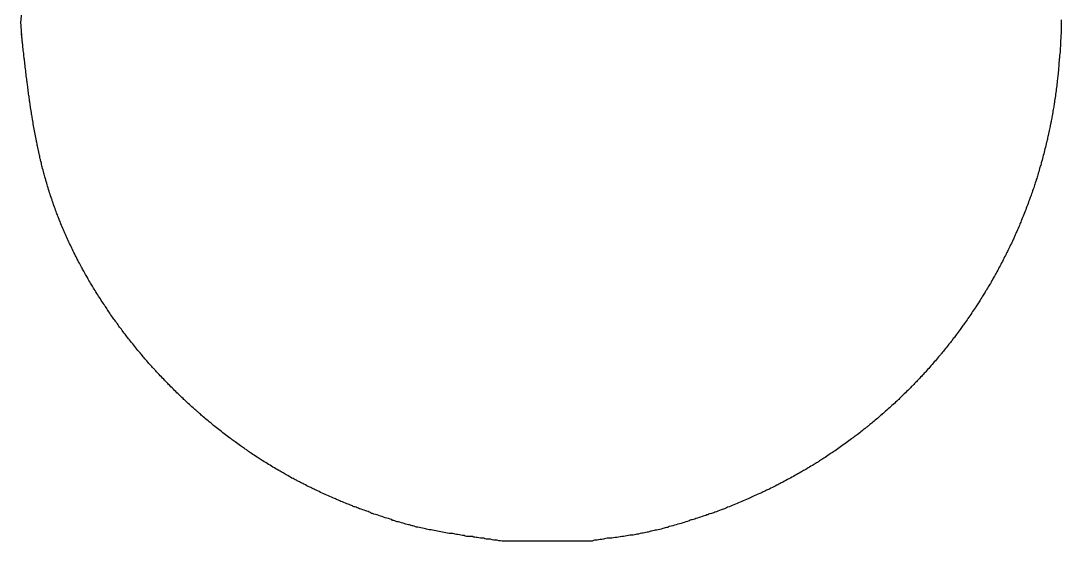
# Model space of a CAD drawing. Extents: x -49 to 228, y 26 to 250.
# Drawn here: x -42.536 to -39.543, y 30.905 to 32.403 of the extents above; entities that cross this region are included whole.
import ezdxf

# ---------------------------------------------------------------- set-up
doc = ezdxf.new("R2010")
doc.units = 0
doc.layers.add('Ebene_1', color=7, linetype='CONTINUOUS')

msp = doc.modelspace()

# ---------------------------------------------------------------- linework, layer by layer
at = {"layer": 'Ebene_1', "color": 1}
msp.add_line((-42.532988, 32.360945), (-42.535792, 32.399813), dxfattribs=at)
for points in [[(-42.535806, 32.399813), (-42.535012, 32.406163), (-42.534483, 32.412777), (-42.533689, 32.419233)], [(-39.543053, 32.400223), (-39.543064, 32.393873), (-39.54309, 32.387258), (-39.54313, 32.380908)], [(-39.543053, 32.406044), (-39.543048, 32.403398), (-39.543051, 32.402339), (-39.543053, 32.400223)], [(-42.532258, 32.351725), (-42.532787, 32.356487), (-42.533316, 32.36125), (-42.533581, 32.366012)], [(-42.531199, 32.341671), (-42.531464, 32.34511), (-42.531993, 32.348285), (-42.532258, 32.351725)], [(-39.543659, 32.361594), (-39.544188, 32.355244), (-39.544982, 32.348629), (-39.545247, 32.342279)], [(-39.54313, 32.380908), (-39.54317, 32.374558), (-39.543225, 32.367944), (-39.543659, 32.361594)], [(-42.529612, 32.327383), (-42.530141, 32.332146), (-42.53067, 32.336908), (-42.531199, 32.341671)], [(-42.527495, 32.308598), (-42.528289, 32.314948), (-42.528818, 32.321033), (-42.529612, 32.327383)], [(-39.545853, 32.321906), (-39.546117, 32.315556), (-39.546646, 32.309471), (-39.54744, 32.303121)], [(-39.545324, 32.336458), (-39.545382, 32.331696), (-39.545585, 32.326933), (-39.545853, 32.321906)], [(-39.545247, 32.342279), (-39.545302, 32.339633), (-39.545302, 32.33831), (-39.545324, 32.336458)], [(-42.525908, 32.29431), (-42.526437, 32.299073), (-42.526966, 32.303835), (-42.527495, 32.308598)], [(-42.525114, 32.288489), (-42.525334, 32.291135), (-42.525643, 32.292193), (-42.525908, 32.29431)], [(-39.54744, 32.303121), (-39.547969, 32.298358), (-39.548499, 32.293596), (-39.549028, 32.288833)], [(-42.522997, 32.269175), (-42.523791, 32.275789), (-42.52432, 32.282139), (-42.525114, 32.288489)], [(-42.520616, 32.24986), (-42.52141, 32.25621), (-42.522204, 32.262825), (-42.522997, 32.269175)], [(-39.550615, 32.264492), (-39.551144, 32.258142), (-39.551938, 32.252056), (-39.552732, 32.245971)], [(-39.549821, 32.278779), (-39.550086, 32.274017), (-39.550351, 32.269254), (-39.550615, 32.264492)], [(-39.549028, 32.288833), (-39.549292, 32.285394), (-39.549557, 32.282219), (-39.549821, 32.278779)], [(-42.518235, 32.230546), (-42.519029, 32.236896), (-42.519822, 32.24351), (-42.520616, 32.24986)], [(-39.552732, 32.245971), (-39.553261, 32.241208), (-39.55379, 32.236446), (-39.554319, 32.231683)], [(-42.517441, 32.224725), (-42.517671, 32.227371), (-42.51797, 32.228429), (-42.518235, 32.230546)], [(-42.515589, 32.210437), (-42.516118, 32.2152), (-42.516912, 32.219962), (-42.517441, 32.224725)], [(-42.513208, 32.191916), (-42.514001, 32.198002), (-42.514795, 32.204352), (-42.515589, 32.210437)], [(-39.55723, 32.206548), (-39.558024, 32.200198), (-39.559082, 32.193583), (-39.559876, 32.187233)], [(-39.554849, 32.225862), (-39.555642, 32.219512), (-39.556436, 32.212898), (-39.55723, 32.206548)], [(-39.554319, 32.231683), (-39.55452, 32.229037), (-39.554849, 32.227979), (-39.554849, 32.225862)], [(-42.511091, 32.177629), (-42.511885, 32.182391), (-42.512414, 32.187154), (-42.513208, 32.191916)], [(-42.509768, 32.167575), (-42.510297, 32.17075), (-42.510826, 32.174189), (-42.511091, 32.177629)], [(-39.559876, 32.187233), (-39.560669, 32.180883), (-39.561728, 32.174269), (-39.562707, 32.167919)], [(-42.507651, 32.153287), (-42.508445, 32.15805), (-42.508974, 32.162812), (-42.509768, 32.167575)], [(-42.504662, 32.134766), (-42.50572, 32.140852), (-42.506778, 32.147202), (-42.507651, 32.153287)], [(-39.565882, 32.148075), (-39.56694, 32.141989), (-39.567998, 32.135639), (-39.56911, 32.129554)], [(-39.5635, 32.162362), (-39.564294, 32.1576), (-39.565088, 32.152837), (-39.565882, 32.148075)], [(-39.562707, 32.167919), (-39.562971, 32.165273), (-39.563236, 32.164214), (-39.5635, 32.162362)], [(-42.50228, 32.120743), (-42.503074, 32.125506), (-42.503868, 32.130268), (-42.504662, 32.134766)], [(-42.501487, 32.115187), (-42.501751, 32.117833), (-42.502016, 32.118891), (-42.50228, 32.120743)], [(-42.4981, 32.096137), (-42.499158, 32.102487), (-42.500481, 32.108837), (-42.501487, 32.115187)], [(-39.571861, 32.115531), (-39.57239, 32.112356), (-39.573184, 32.108917), (-39.573713, 32.105742)], [(-39.56911, 32.129554), (-39.569903, 32.124792), (-39.570962, 32.120029), (-39.571861, 32.115531)], [(-42.494581, 32.077087), (-42.495904, 32.083437), (-42.496962, 32.089787), (-42.4981, 32.096137)], [(-39.576465, 32.091454), (-39.577788, 32.085369), (-39.579137, 32.079283), (-39.580513, 32.073198)], [(-39.573713, 32.105742), (-39.574507, 32.100979), (-39.575565, 32.096217), (-39.576465, 32.091454)], [(-42.49093, 32.058037), (-42.492253, 32.064387), (-42.493311, 32.070737), (-42.494581, 32.077087)], [(-42.489871, 32.052481), (-42.490136, 32.055127), (-42.490665, 32.056185), (-42.49093, 32.058037)], [(-42.487014, 32.038458), (-42.488072, 32.043221), (-42.488866, 32.047718), (-42.489871, 32.052481)], [(-39.585011, 32.053619), (-39.586599, 32.047269), (-39.588054, 32.040919), (-39.589641, 32.034569)], [(-39.583688, 32.059175), (-39.584217, 32.056529), (-39.584482, 32.055471), (-39.585011, 32.053619)], [(-39.580513, 32.073198), (-39.581571, 32.068435), (-39.58263, 32.063937), (-39.583688, 32.059175)], [(-42.483125, 32.020202), (-42.484447, 32.026287), (-42.48577, 32.032373), (-42.487014, 32.038458)], [(-39.589641, 32.034569), (-39.591229, 32.028219), (-39.592816, 32.021869), (-39.594457, 32.015783)], [(-42.479897, 32.006179), (-42.480955, 32.010941), (-42.482013, 32.015439), (-42.483125, 32.020202)], [(-42.477515, 31.996389), (-42.478309, 31.999564), (-42.479103, 32.003004), (-42.479897, 32.006179)], [(-42.474155, 31.982631), (-42.475214, 31.987129), (-42.476536, 31.991891), (-42.477515, 31.996389)], [(-39.59951, 31.996998), (-39.600039, 31.994352), (-39.600569, 31.993294), (-39.601098, 31.991442)], [(-39.594457, 32.015783), (-39.596044, 32.009433), (-39.59779, 32.003348), (-39.59951, 31.996998)], [(-42.469313, 31.964639), (-42.470901, 31.970725), (-42.472621, 31.976546), (-42.474155, 31.982631)], [(-42.46553, 31.950881), (-42.466853, 31.955379), (-42.468176, 31.960141), (-42.469313, 31.964639)], [(-39.60504, 31.977683), (-39.606627, 31.971598), (-39.60848, 31.965777), (-39.610305, 31.959692)], [(-39.601098, 31.991442), (-39.602421, 31.986679), (-39.603744, 31.982181), (-39.60504, 31.977683)], [(-42.463942, 31.945325), (-42.464471, 31.947971), (-42.465001, 31.949029), (-42.46553, 31.950881)], [(-42.458624, 31.926804), (-42.460476, 31.932889), (-42.462222, 31.939239), (-42.463942, 31.945325)], [(-39.617687, 31.936408), (-39.619275, 31.93191), (-39.620597, 31.927148), (-39.622132, 31.92265)], [(-39.614618, 31.945933), (-39.615676, 31.942758), (-39.616735, 31.939583), (-39.617687, 31.936408)], [(-39.610305, 31.959692), (-39.611628, 31.955194), (-39.613163, 31.950431), (-39.614618, 31.945933)], [(-42.452989, 31.908283), (-42.454841, 31.914368), (-42.456799, 31.920454), (-42.458624, 31.926804)], [(-42.446982, 31.890027), (-42.449099, 31.896112), (-42.451057, 31.902198), (-42.452989, 31.908283)], [(-39.628376, 31.904923), (-39.629964, 31.900425), (-39.631604, 31.895927), (-39.633245, 31.891429)], [(-39.622132, 31.92265), (-39.624249, 31.916829), (-39.62626, 31.910744), (-39.628376, 31.904923)], [(-42.44513, 31.884735), (-42.44566, 31.887381), (-42.446453, 31.888439), (-42.446982, 31.890027)], [(-42.440474, 31.871241), (-42.442061, 31.875739), (-42.443596, 31.880237), (-42.44513, 31.884735)], [(-39.635097, 31.886137), (-39.637213, 31.880052), (-39.639462, 31.874231), (-39.641711, 31.868146)], [(-39.633245, 31.891429), (-39.633774, 31.888783), (-39.634567, 31.887725), (-39.635097, 31.886137)], [(-42.434335, 31.854043), (-42.436452, 31.859864), (-42.438463, 31.865421), (-42.440474, 31.871241)], [(-42.429123, 31.840814), (-42.430975, 31.845312), (-42.432669, 31.849546), (-42.434335, 31.854043)], [(-39.648643, 31.850154), (-39.651025, 31.844069), (-39.653379, 31.838248), (-39.655814, 31.832427)], [(-39.641711, 31.868146), (-39.644092, 31.86206), (-39.646289, 31.856239), (-39.648643, 31.850154)], [(-42.425525, 31.831554), (-42.426583, 31.834729), (-42.427906, 31.837639), (-42.429123, 31.840814)], [(-42.420445, 31.818325), (-42.422297, 31.822823), (-42.423831, 31.827056), (-42.425525, 31.831554)], [(-42.413195, 31.801391), (-42.415576, 31.806948), (-42.418143, 31.812504), (-42.420445, 31.818325)], [(-39.663407, 31.813906), (-39.665788, 31.808085), (-39.668196, 31.802529), (-39.670683, 31.796973)], [(-39.65793, 31.827135), (-39.659782, 31.822902), (-39.661581, 31.818404), (-39.663407, 31.813906)], [(-39.655814, 31.832427), (-39.656607, 31.829781), (-39.657136, 31.828987), (-39.65793, 31.827135)], [(-42.40756, 31.788427), (-42.409412, 31.79266), (-42.41129, 31.797158), (-42.413195, 31.801391)], [(-42.405178, 31.7834), (-42.405972, 31.786046), (-42.406766, 31.786839), (-42.40756, 31.788427)], [(-42.397347, 31.765937), (-42.400019, 31.771758), (-42.402612, 31.777579), (-42.405178, 31.7834)], [(-39.67653, 31.784008), (-39.677853, 31.781098), (-39.679256, 31.777923), (-39.680605, 31.775012)], [(-39.670683, 31.796973), (-39.672535, 31.792739), (-39.674572, 31.788242), (-39.67653, 31.784008)], [(-42.389171, 31.748739), (-42.391923, 31.75456), (-42.394674, 31.760116), (-42.397347, 31.765937)], [(-39.686426, 31.762048), (-39.689072, 31.756492), (-39.69177, 31.750935), (-39.694522, 31.745379)], [(-39.680605, 31.775012), (-39.682457, 31.770779), (-39.684441, 31.766281), (-39.686426, 31.762048)], [(-42.380757, 31.731541), (-42.383615, 31.737098), (-42.386393, 31.742918), (-42.389171, 31.748739)], [(-42.378111, 31.726514), (-42.378905, 31.72916), (-42.379964, 31.729954), (-42.380757, 31.731541)], [(-42.371603, 31.713814), (-42.373719, 31.718048), (-42.375942, 31.722281), (-42.378111, 31.726514)], [(-39.703518, 31.727652), (-39.706402, 31.721831), (-39.709339, 31.716275), (-39.712302, 31.710454)], [(-39.700872, 31.732679), (-39.701666, 31.730033), (-39.70246, 31.729239), (-39.703518, 31.727652)], [(-39.694522, 31.745379), (-39.696639, 31.741146), (-39.698729, 31.736912), (-39.700872, 31.732679)], [(-42.363083, 31.69741), (-42.36602, 31.702966), (-42.368798, 31.708258), (-42.371603, 31.713814)], [(-42.356177, 31.684975), (-42.358559, 31.689208), (-42.360834, 31.693177), (-42.363083, 31.69741)], [(-39.721219, 31.693521), (-39.724208, 31.687964), (-39.727225, 31.682144), (-39.73032, 31.676587)], [(-39.712302, 31.710454), (-39.715265, 31.704898), (-39.718229, 31.699077), (-39.721219, 31.693521)], [(-42.351336, 31.676243), (-42.352923, 31.679154), (-42.354564, 31.682064), (-42.356177, 31.684975)], [(-42.34443, 31.663808), (-42.346811, 31.668041), (-42.34906, 31.67201), (-42.351336, 31.676243)], [(-42.335011, 31.647933), (-42.338186, 31.653225), (-42.341387, 31.658516), (-42.34443, 31.663808)], [(-39.733098, 31.67156), (-39.73548, 31.667327), (-39.737729, 31.663358), (-39.740057, 31.659125)], [(-39.73032, 31.676587), (-39.731114, 31.673942), (-39.732172, 31.673148), (-39.733098, 31.67156)], [(-42.327708, 31.635762), (-42.33009, 31.639731), (-42.332577, 31.643964), (-42.335011, 31.647933)], [(-42.324771, 31.631), (-42.32583, 31.633646), (-42.326624, 31.634175), (-42.327708, 31.635762)], [(-39.749185, 31.642985), (-39.751566, 31.639017), (-39.75408, 31.634783), (-39.75654, 31.630814)], [(-39.740057, 31.659125), (-39.743073, 31.653833), (-39.746063, 31.648277), (-39.749185, 31.642985)], [(-42.314611, 31.614596), (-42.318051, 31.619887), (-42.321438, 31.625443), (-42.324771, 31.631)], [(-42.30424, 31.598456), (-42.307706, 31.603748), (-42.311172, 31.609304), (-42.314611, 31.614596)], [(-39.769055, 31.610177), (-39.772283, 31.604885), (-39.775617, 31.599858), (-39.778951, 31.594567)], [(-39.7617, 31.622348), (-39.764081, 31.618379), (-39.766568, 31.614146), (-39.769055, 31.610177)], [(-39.75654, 31.630814), (-39.758392, 31.627904), (-39.75998, 31.625258), (-39.7617, 31.622348)], [(-42.293736, 31.582316), (-42.297281, 31.587608), (-42.300774, 31.5929), (-42.30424, 31.598456)], [(-42.290561, 31.577554), (-42.291619, 31.5802), (-42.292677, 31.580729), (-42.293736, 31.582316)], [(-42.282544, 31.565648), (-42.285216, 31.569616), (-42.287889, 31.573585), (-42.290561, 31.577554)], [(-39.789799, 31.577898), (-39.793317, 31.572606), (-39.796863, 31.567314), (-39.800435, 31.562023)], [(-39.786676, 31.58266), (-39.787735, 31.580014), (-39.788793, 31.579485), (-39.789799, 31.577898)], [(-39.778951, 31.594567), (-39.781596, 31.590598), (-39.784084, 31.586629), (-39.786676, 31.58266)], [(-42.27204, 31.550302), (-42.275612, 31.555329), (-42.279078, 31.560356), (-42.282544, 31.565648)], [(-42.263706, 31.53866), (-42.266484, 31.542364), (-42.269288, 31.546333), (-42.27204, 31.550302)], [(-39.81123, 31.546148), (-39.814855, 31.540856), (-39.818479, 31.535564), (-39.822184, 31.530537)], [(-39.800435, 31.562023), (-39.804007, 31.556731), (-39.807605, 31.551439), (-39.81123, 31.546148)], [(-42.257832, 31.530458), (-42.259684, 31.533104), (-42.261748, 31.53575), (-42.263706, 31.53866)], [(-42.249392, 31.518816), (-42.252249, 31.522521), (-42.255027, 31.526489), (-42.257832, 31.530458)], [(-42.238094, 31.504), (-42.241877, 31.509027), (-42.245687, 31.513789), (-42.249392, 31.518816)], [(-39.833852, 31.514133), (-39.83745, 31.509106), (-39.841022, 31.504079), (-39.844752, 31.499317)], [(-39.825517, 31.525775), (-39.828295, 31.522071), (-39.831074, 31.518102), (-39.833852, 31.514133)], [(-39.822184, 31.530537), (-39.823242, 31.527892), (-39.8243, 31.527362), (-39.825517, 31.525775)], [(-42.229389, 31.492623), (-42.2323, 31.496327), (-42.23521, 31.500296), (-42.238094, 31.504)], [(-42.225897, 31.488125), (-42.226955, 31.490771), (-42.228278, 31.491035), (-42.229389, 31.492623)], [(-42.213964, 31.473043), (-42.217986, 31.478071), (-42.221954, 31.483098), (-42.225897, 31.488125)], [(-39.853484, 31.488204), (-39.8556, 31.485558), (-39.857558, 31.482912), (-39.859543, 31.480267)], [(-39.844752, 31.499317), (-39.84761, 31.495612), (-39.850573, 31.491908), (-39.853484, 31.488204)], [(-42.201793, 31.457962), (-42.205894, 31.462989), (-42.209942, 31.468016), (-42.213964, 31.473043)], [(-42.189437, 31.443146), (-42.193591, 31.448173), (-42.197692, 31.452935), (-42.201793, 31.457962)], [(-39.879783, 31.454867), (-39.8828, 31.451162), (-39.885816, 31.447458), (-39.888832, 31.443754)], [(-39.868142, 31.469154), (-39.871925, 31.464392), (-39.875867, 31.459629), (-39.879783, 31.454867)], [(-39.859543, 31.480267), (-39.8624, 31.476562), (-39.865231, 31.472858), (-39.868142, 31.469154)], [(-42.185706, 31.438648), (-42.187029, 31.441293), (-42.188088, 31.441558), (-42.189437, 31.443146)], [(-42.176314, 31.427535), (-42.179462, 31.431239), (-42.182584, 31.434943), (-42.185706, 31.438648)], [(-42.164011, 31.413248), (-42.168191, 31.41801), (-42.172239, 31.422773), (-42.176314, 31.427535)], [(-39.905025, 31.424704), (-39.909231, 31.419677), (-39.913491, 31.414914), (-39.917777, 31.409887)], [(-39.892483, 31.439521), (-39.896637, 31.434494), (-39.900818, 31.429467), (-39.905025, 31.424704)], [(-39.888832, 31.443754), (-39.890155, 31.441108), (-39.891213, 31.440844), (-39.892483, 31.439521)], [(-42.154247, 31.402664), (-42.157502, 31.406104), (-42.160783, 31.409808), (-42.164011, 31.413248)], [(-42.147448, 31.395256), (-42.149829, 31.397902), (-42.151972, 31.400283), (-42.154247, 31.402664)], [(-42.137764, 31.384673), (-42.141018, 31.388112), (-42.14422, 31.391816), (-42.147448, 31.395256)], [(-39.930716, 31.395335), (-39.932039, 31.392689), (-39.933361, 31.392425), (-39.934605, 31.391102)], [(-39.917777, 31.409887), (-39.922064, 31.405125), (-39.92635, 31.400098), (-39.930716, 31.395335)], [(-42.124826, 31.371179), (-42.129165, 31.375677), (-42.133504, 31.380175), (-42.137764, 31.384673)], [(-42.114772, 31.36086), (-42.118132, 31.3643), (-42.121466, 31.367739), (-42.124826, 31.371179)], [(-39.957121, 31.36676), (-39.960455, 31.363321), (-39.963868, 31.359881), (-39.967255, 31.356442)], [(-39.944342, 31.380519), (-39.948575, 31.376021), (-39.952782, 31.371258), (-39.957121, 31.36676)], [(-39.934605, 31.391102), (-39.937859, 31.387662), (-39.941087, 31.383958), (-39.944342, 31.380519)], [(-42.110724, 31.356627), (-42.112046, 31.359273), (-42.113422, 31.359537), (-42.114772, 31.36086)], [(-42.096939, 31.342868), (-42.101569, 31.347366), (-42.106173, 31.352129), (-42.110724, 31.356627)], [(-42.083022, 31.32911), (-42.087678, 31.333608), (-42.092309, 31.338106), (-42.096939, 31.342868)], [(-39.984294, 31.338979), (-39.988686, 31.334481), (-39.99321, 31.330248), (-39.997735, 31.326014)], [(-39.974292, 31.349298), (-39.977626, 31.345858), (-39.980907, 31.342419), (-39.984294, 31.338979)], [(-39.967255, 31.356442), (-39.969636, 31.353796), (-39.971964, 31.351679), (-39.974292, 31.349298)], [(-42.068972, 31.315616), (-42.073708, 31.320114), (-42.078365, 31.324612), (-42.083022, 31.32911)], [(-42.064765, 31.311648), (-42.066088, 31.311648), (-42.06757, 31.314293), (-42.068972, 31.315616)], [(-42.054209, 31.301858), (-42.057727, 31.305033), (-42.061246, 31.308473), (-42.064765, 31.311648)], [(-40.01234, 31.311992), (-40.017049, 31.307494), (-40.021785, 31.302996), (-40.026548, 31.298762)], [(-40.008159, 31.31596), (-40.009482, 31.313314), (-40.010937, 31.313314), (-40.01234, 31.311992)], [(-39.997735, 31.326014), (-40.001201, 31.322575), (-40.004667, 31.3194), (-40.008159, 31.31596)], [(-42.040477, 31.289158), (-42.045107, 31.293391), (-42.049658, 31.297625), (-42.054209, 31.301858)], [(-42.029682, 31.279633), (-42.033306, 31.282808), (-42.036905, 31.285983), (-42.040477, 31.289158)], [(-42.022088, 31.273018), (-42.024734, 31.275664), (-42.027142, 31.277516), (-42.029682, 31.279633)], [(-40.040941, 31.285798), (-40.045756, 31.281564), (-40.050625, 31.277067), (-40.05552, 31.272833)], [(-40.026548, 31.298762), (-40.03131, 31.294264), (-40.036126, 31.290031), (-40.040941, 31.285798)], [(-42.011187, 31.263493), (-42.014839, 31.266668), (-42.018463, 31.269843), (-42.022088, 31.273018)], [(-41.996847, 31.251587), (-42.001662, 31.255556), (-42.006451, 31.259525), (-42.011187, 31.263493)], [(-41.985734, 31.242327), (-41.989439, 31.245237), (-41.993143, 31.248412), (-41.996847, 31.251587)], [(-40.085047, 31.247433), (-40.088751, 31.244258), (-40.092508, 31.241348), (-40.096239, 31.238437)], [(-40.070812, 31.259604), (-40.075549, 31.255635), (-40.080258, 31.251402), (-40.085047, 31.247433)], [(-40.059885, 31.269129), (-40.06351, 31.265954), (-40.067161, 31.262779), (-40.070812, 31.259604)], [(-40.05552, 31.272833), (-40.056842, 31.272833), (-40.05843, 31.270187), (-40.059885, 31.269129)], [(-41.981263, 31.238623), (-41.98285, 31.238623), (-41.984253, 31.241268), (-41.985734, 31.242327)], [(-41.966076, 31.226452), (-41.971156, 31.230421), (-41.976236, 31.234389), (-41.981263, 31.238623)], [(-41.95073, 31.214546), (-41.955863, 31.218514), (-41.960996, 31.222483), (-41.966076, 31.226452)], [(-41.935252, 31.202904), (-41.940438, 31.206873), (-41.945597, 31.210577), (-41.95073, 31.214546)], [(-40.115236, 31.223092), (-40.120131, 31.219123), (-40.125105, 31.215419), (-40.130079, 31.211714)], [(-40.104071, 31.232087), (-40.107775, 31.228912), (-40.111479, 31.226002), (-40.115236, 31.223092)], [(-40.096239, 31.238437), (-40.098885, 31.235792), (-40.101478, 31.234204), (-40.104071, 31.232087)], [(-41.930648, 31.199464), (-41.932236, 31.199464), (-41.933717, 31.20211), (-41.935252, 31.202904)], [(-41.919112, 31.190998), (-41.922975, 31.193908), (-41.926812, 31.196554), (-41.930648, 31.199464)], [(-41.904005, 31.179885), (-41.909085, 31.183589), (-41.914085, 31.187293), (-41.919112, 31.190998)], [(-40.161882, 31.188167), (-40.167121, 31.184462), (-40.172412, 31.180494), (-40.177704, 31.176789)], [(-40.146245, 31.199544), (-40.151431, 31.195575), (-40.156643, 31.191871), (-40.161882, 31.188167)], [(-40.141615, 31.202983), (-40.143202, 31.202983), (-40.144711, 31.200337), (-40.146245, 31.199544)], [(-40.130079, 31.211714), (-40.133916, 31.208804), (-40.137752, 31.205894), (-40.141615, 31.202983)], [(-41.892151, 31.171683), (-41.89612, 31.174329), (-41.900089, 31.176975), (-41.904005, 31.179885)], [(-41.88387, 31.165862), (-41.886621, 31.168508), (-41.889373, 31.169566), (-41.892151, 31.171683)], [(-41.872043, 31.15766), (-41.876012, 31.160306), (-41.879927, 31.162952), (-41.88387, 31.165862)], [(-41.856353, 31.147341), (-41.861618, 31.150781), (-41.866884, 31.154221), (-41.872043, 31.15766)], [(-40.198368, 31.162502), (-40.202337, 31.159856), (-40.206306, 31.15721), (-40.210301, 31.1543)], [(-40.193632, 31.165677), (-40.19522, 31.165677), (-40.196781, 31.163031), (-40.198368, 31.162502)], [(-40.177704, 31.176789), (-40.182996, 31.173085), (-40.188314, 31.169381), (-40.193632, 31.165677)], [(-41.844262, 31.139668), (-41.84831, 31.142314), (-41.852331, 31.144696), (-41.856353, 31.147341)], [(-41.83942, 31.136493), (-41.841007, 31.136493), (-41.842648, 31.139139), (-41.844262, 31.139668)], [(-41.822963, 31.126175), (-41.828466, 31.129614), (-41.833943, 31.133054), (-41.83942, 31.136493)], [(-41.806347, 31.116121), (-41.811903, 31.11956), (-41.817459, 31.122735), (-41.822963, 31.126175)], [(-40.246602, 31.131017), (-40.250676, 31.128371), (-40.254724, 31.125725), (-40.258825, 31.123344)], [(-40.238082, 31.136308), (-40.24094, 31.133662), (-40.243771, 31.132604), (-40.246602, 31.131017)], [(-40.225964, 31.143981), (-40.229986, 31.141335), (-40.234034, 31.138954), (-40.238082, 31.136308)], [(-40.210301, 31.1543), (-40.215513, 31.15086), (-40.220699, 31.147156), (-40.225964, 31.143981)], [(-41.789599, 31.106331), (-41.795208, 31.109506), (-41.800764, 31.112946), (-41.806347, 31.116121)], [(-41.784598, 31.103421), (-41.786186, 31.103421), (-41.787932, 31.106066), (-41.789599, 31.106331)], [(-41.772083, 31.096277), (-41.776264, 31.098923), (-41.780418, 31.101039), (-41.784598, 31.103421)], [(-41.755759, 31.087016), (-41.761235, 31.089927), (-41.766659, 31.093102), (-41.772083, 31.096277)], [(-40.292242, 31.1035), (-40.297878, 31.100325), (-40.30354, 31.09715), (-40.309229, 31.093975)], [(-40.287268, 31.10641), (-40.288856, 31.10641), (-40.290575, 31.103764), (-40.292242, 31.1035)], [(-40.274859, 31.113819), (-40.278987, 31.111173), (-40.283141, 31.108792), (-40.287268, 31.10641)], [(-40.258825, 31.123344), (-40.264117, 31.120169), (-40.269488, 31.116994), (-40.274859, 31.113819)], [(-41.743032, 31.080402), (-41.747292, 31.083048), (-41.751525, 31.0849), (-41.755759, 31.087016)], [(-41.734116, 31.075639), (-41.737079, 31.078285), (-41.740042, 31.078814), (-41.743032, 31.080402)], [(-41.721389, 31.069025), (-41.725649, 31.071671), (-41.729882, 31.073523), (-41.734116, 31.075639)], [(-41.704641, 31.060823), (-41.71025, 31.063468), (-41.715859, 31.066379), (-41.721389, 31.069025)], [(-40.361299, 31.066194), (-40.366855, 31.063283), (-40.372411, 31.060373), (-40.37802, 31.057727)], [(-40.348493, 31.072808), (-40.352752, 31.070162), (-40.357012, 31.06831), (-40.361299, 31.066194)], [(-40.343386, 31.075454), (-40.344974, 31.075454), (-40.346773, 31.072808), (-40.348493, 31.072808)], [(-40.326241, 31.084714), (-40.33193, 31.081539), (-40.337645, 31.078629), (-40.343386, 31.075454)], [(-40.309229, 31.093975), (-40.314891, 31.0908), (-40.320553, 31.087625), (-40.326241, 31.084714)], [(-41.691676, 31.054473), (-41.696016, 31.057118), (-41.700328, 31.058706), (-41.704641, 31.060823)], [(-41.686464, 31.051827), (-41.688316, 31.051827), (-41.68993, 31.054473), (-41.691676, 31.054473)], [(-41.668869, 31.043625), (-41.674743, 31.046271), (-41.680617, 31.049181), (-41.686464, 31.051827)], [(-41.651169, 31.035687), (-41.657095, 31.038333), (-41.662996, 31.040979), (-41.668869, 31.043625)], [(-41.633389, 31.028014), (-41.639315, 31.03066), (-41.645269, 31.033041), (-41.651169, 31.035687)], [(-40.413104, 31.041058), (-40.41874, 31.038412), (-40.424455, 31.036031), (-40.43017, 31.033385)], [(-40.400166, 31.047144), (-40.404479, 31.044498), (-40.408765, 31.04291), (-40.413104, 31.041058)], [(-40.391064, 31.051642), (-40.394107, 31.048996), (-40.397123, 31.048731), (-40.400166, 31.047144)], [(-40.37802, 31.057727), (-40.382333, 31.055081), (-40.386699, 31.053494), (-40.391064, 31.051642)], [(-41.628097, 31.025368), (-41.629949, 31.025368), (-41.631616, 31.028014), (-41.633389, 31.028014)], [(-41.614841, 31.019812), (-41.61926, 31.022458), (-41.623705, 31.023516), (-41.628097, 31.025368)], [(-41.597538, 31.012668), (-41.603359, 31.015314), (-41.6091, 31.017431), (-41.614841, 31.019812)], [(-41.584123, 31.007641), (-41.588595, 31.010287), (-41.593093, 31.011081), (-41.597538, 31.012668)], [(-41.574704, 31.003937), (-41.577853, 31.003937), (-41.580975, 31.006583), (-41.584123, 31.007641)], [(-40.484621, 31.009837), (-40.490653, 31.007192), (-40.496686, 31.005075), (-40.502745, 31.002694)], [(-40.466603, 31.017246), (-40.472582, 31.0146), (-40.478588, 31.012219), (-40.484621, 31.009837)], [(-40.448717, 31.024919), (-40.45467, 31.022273), (-40.460623, 31.019892), (-40.466603, 31.017246)], [(-40.443399, 31.027564), (-40.445251, 31.027564), (-40.446944, 31.024919), (-40.448717, 31.024919)], [(-40.43017, 31.033385), (-40.434588, 31.030739), (-40.43898, 31.029417), (-40.443399, 31.027564)], [(-41.56121, 30.998646), (-41.565735, 31.001291), (-41.570206, 31.002085), (-41.574704, 31.003937)], [(-41.543563, 30.992296), (-41.549463, 30.994941), (-41.555363, 30.996264), (-41.56121, 30.998646)], [(-41.529937, 30.987533), (-41.534487, 30.990179), (-41.539012, 30.990708), (-41.543563, 30.992296)], [(-41.524486, 30.984887), (-41.526338, 30.984887), (-41.528137, 30.984887), (-41.529937, 30.987533)], [(-41.506045, 30.978802), (-41.51221, 30.981448), (-41.518348, 30.982771), (-41.524486, 30.984887)], [(-41.487497, 30.972716), (-41.493689, 30.975362), (-41.499854, 30.976685), (-41.506045, 30.978802)], [(-40.575929, 30.975971), (-40.581882, 30.973325), (-40.587861, 30.972267), (-40.593867, 30.970414)], [(-40.562329, 30.980733), (-40.566853, 30.978087), (-40.571378, 30.977558), (-40.575929, 30.975971)], [(-40.552804, 30.983908), (-40.555979, 30.983908), (-40.559154, 30.981262), (-40.562329, 30.980733)], [(-40.539151, 30.988671), (-40.543702, 30.986025), (-40.548253, 30.985496), (-40.552804, 30.983908)], [(-40.521636, 30.995021), (-40.527457, 30.992375), (-40.533304, 30.990523), (-40.539151, 30.988671)], [(-40.508142, 31.000048), (-40.51264, 30.997402), (-40.517138, 30.996608), (-40.521636, 30.995021)], [(-40.502745, 31.002694), (-40.504597, 31.002694), (-40.506343, 31.000048), (-40.508142, 31.000048)], [(-41.468897, 30.96716), (-41.475115, 30.969806), (-41.481306, 30.970864), (-41.487497, 30.972716)], [(-41.463394, 30.964514), (-41.465246, 30.964514), (-41.467072, 30.964514), (-41.468897, 30.96716)], [(-41.449556, 30.960546), (-41.45416, 30.960546), (-41.45879, 30.963191), (-41.463394, 30.964514)], [(-41.431459, 30.955518), (-41.437518, 30.958164), (-41.443524, 30.958958), (-41.449556, 30.960546)], [(-41.417515, 30.951814), (-41.422172, 30.951814), (-41.426829, 30.95446), (-41.431459, 30.955518)], [(-41.407752, 30.949168), (-41.411006, 30.949168), (-41.414261, 30.951814), (-41.417515, 30.951814)], [(-41.393782, 30.945464), (-41.398439, 30.945464), (-41.403095, 30.94811), (-41.407752, 30.949168)], [(-41.375526, 30.941231), (-41.381611, 30.943877), (-41.387723, 30.943877), (-41.393782, 30.945464)], [(-40.669353, 30.94766), (-40.671205, 30.94766), (-40.673084, 30.94766), (-40.674936, 30.945014)], [(-40.650567, 30.952687), (-40.656812, 30.950042), (-40.663082, 30.949248), (-40.669353, 30.94766)], [(-40.631809, 30.957979), (-40.638053, 30.955333), (-40.644297, 30.954539), (-40.650567, 30.952687)], [(-40.613129, 30.963535), (-40.619347, 30.960889), (-40.625564, 30.959831), (-40.631809, 30.957979)], [(-40.607626, 30.966181), (-40.609478, 30.966181), (-40.611277, 30.966181), (-40.613129, 30.963535)], [(-40.593867, 30.970414), (-40.598445, 30.967769), (-40.603048, 30.967504), (-40.607626, 30.966181)], [(-41.36145, 30.938056), (-41.36616, 30.938056), (-41.370843, 30.940702), (-41.375526, 30.941231)], [(-41.355814, 30.938056), (-41.357666, 30.938056), (-41.359571, 30.938056), (-41.36145, 30.938056)], [(-41.336791, 30.934087), (-41.343141, 30.934087), (-41.349491, 30.936733), (-41.355814, 30.938056)], [(-41.317714, 30.930383), (-41.324091, 30.930383), (-41.330441, 30.933029), (-41.336791, 30.934087)], [(-41.298506, 30.926943), (-41.304909, 30.926943), (-41.311311, 30.929589), (-41.317714, 30.930383)], [(-41.292896, 30.926943), (-41.294749, 30.926943), (-41.296654, 30.926943), (-41.298506, 30.926943)], [(-41.278874, 30.924298), (-41.283557, 30.924298), (-41.288213, 30.926943), (-41.292896, 30.926943)], [(-41.260697, 30.921387), (-41.266782, 30.921387), (-41.272841, 30.924033), (-41.278874, 30.924298)], [(-41.246621, 30.918741), (-41.25133, 30.918741), (-41.256014, 30.918741), (-41.260697, 30.921387)], [(-41.236752, 30.918741), (-41.240033, 30.918741), (-41.24334, 30.918741), (-41.246621, 30.918741)], [(-41.222623, 30.916096), (-41.227333, 30.916096), (-41.232042, 30.916096), (-41.236752, 30.918741)], [(-41.204261, 30.91345), (-41.210373, 30.91345), (-41.216511, 30.91345), (-41.222623, 30.916096)], [(-40.82125, 30.916175), (-40.827574, 30.916175), (-40.833871, 30.913529), (-40.840194, 30.913529)], [(-40.802306, 30.919085), (-40.808603, 30.919085), (-40.814927, 30.916439), (-40.82125, 30.916175)], [(-40.783415, 30.92226), (-40.789712, 30.92226), (-40.796009, 30.919614), (-40.802306, 30.919085)], [(-40.777726, 30.92226), (-40.779578, 30.92226), (-40.78151, 30.92226), (-40.783415, 30.92226)], [(-40.763518, 30.924906), (-40.768254, 30.924906), (-40.77299, 30.92226), (-40.777726, 30.92226)], [(-40.74513, 30.928346), (-40.751241, 30.928346), (-40.75738, 30.9257), (-40.763518, 30.924906)], [(-40.730974, 30.931521), (-40.735684, 30.931521), (-40.740394, 30.928875), (-40.74513, 30.928346)], [(-40.721132, 30.934167), (-40.724413, 30.934167), (-40.727694, 30.931521), (-40.730974, 30.931521)], [(-40.707162, 30.937077), (-40.711819, 30.937077), (-40.716475, 30.934431), (-40.721132, 30.934167)], [(-40.688932, 30.941575), (-40.694991, 30.938929), (-40.701076, 30.938664), (-40.707162, 30.937077)], [(-40.674936, 30.945014), (-40.679592, 30.945014), (-40.684275, 30.942369), (-40.688932, 30.941575)], [(-41.190132, 30.910804), (-41.194842, 30.910804), (-41.199551, 30.910804), (-41.204261, 30.91345)], [(-41.184497, 30.910804), (-41.186349, 30.910989), (-41.188254, 30.910804), (-41.190132, 30.910804)], [(-41.165367, 30.908158), (-41.171744, 30.908158), (-41.17812, 30.908158), (-41.184497, 30.910804)], [(-41.146264, 30.905512), (-41.152641, 30.905512), (-41.159017, 30.905512), (-41.165367, 30.908158)], [(-41.127188, 30.905512), (-41.133564, 30.905512), (-41.139914, 30.905512), (-41.146264, 30.905512)], [(-41.121526, 30.905512), (-41.123378, 30.905618), (-41.125309, 30.905724), (-41.127188, 30.905512)], [(-41.107344, 30.905512), (-41.11208, 30.905512), (-41.116816, 30.905512), (-41.121526, 30.905512)], [(-41.088823, 30.905512), (-41.094988, 30.905671), (-41.101153, 30.905512), (-41.107344, 30.905512)], [(-41.074721, 30.905353), (-41.079431, 30.905406), (-41.084114, 30.905406), (-41.088823, 30.905512)], [(-41.064799, 30.905195), (-41.068106, 30.905274), (-41.071414, 30.905327), (-41.074721, 30.905353)], [(-41.050538, 30.905195), (-41.055301, 30.905248), (-41.060037, 30.90538), (-41.064799, 30.905195)], [(-41.032097, 30.905301), (-41.038235, 30.905221), (-41.0444, 30.905115), (-41.050538, 30.905195)], [(-41.017862, 30.905486), (-41.022598, 30.905406), (-41.027361, 30.905353), (-41.032097, 30.905301)], [(-41.012174, 30.905592), (-41.014026, 30.905565), (-41.015984, 30.905539), (-41.017862, 30.905486)], [(-40.993018, 30.905592), (-40.999394, 30.90538), (-41.005771, 30.905592), (-41.012174, 30.905592)], [(-40.973888, 30.905592), (-40.980265, 30.905327), (-40.986641, 30.905592), (-40.993018, 30.905592)], [(-40.95468, 30.905592), (-40.961082, 30.905592), (-40.967485, 30.905592), (-40.973888, 30.905592)], [(-40.949017, 30.905592), (-40.95087, 30.905459), (-40.952801, 30.905353), (-40.95468, 30.905592)], [(-40.934836, 30.905592), (-40.939545, 30.905592), (-40.944281, 30.905592), (-40.949017, 30.905592)], [(-40.916447, 30.905592), (-40.922559, 30.905592), (-40.928697, 30.905592), (-40.934836, 30.905592)], [(-40.902266, 30.905592), (-40.907002, 30.905592), (-40.911711, 30.905592), (-40.916447, 30.905592)], [(-40.89237, 30.905592), (-40.895677, 30.905592), (-40.898985, 30.905592), (-40.902266, 30.905592)], [(-40.878241, 30.908237), (-40.882951, 30.908237), (-40.887661, 30.908237), (-40.89237, 30.905592)], [(-40.859932, 30.910883), (-40.866044, 30.910883), (-40.87213, 30.908237), (-40.878241, 30.908237)], [(-40.84583, 30.913529), (-40.85054, 30.913529), (-40.855223, 30.913529), (-40.859932, 30.910883)], [(-40.840194, 30.913529), (-40.842046, 30.913291), (-40.843951, 30.913529), (-40.84583, 30.913529)]]:
    msp.add_open_spline(points, degree=3, dxfattribs=at)

doc.saveas('drawing.dxf')
